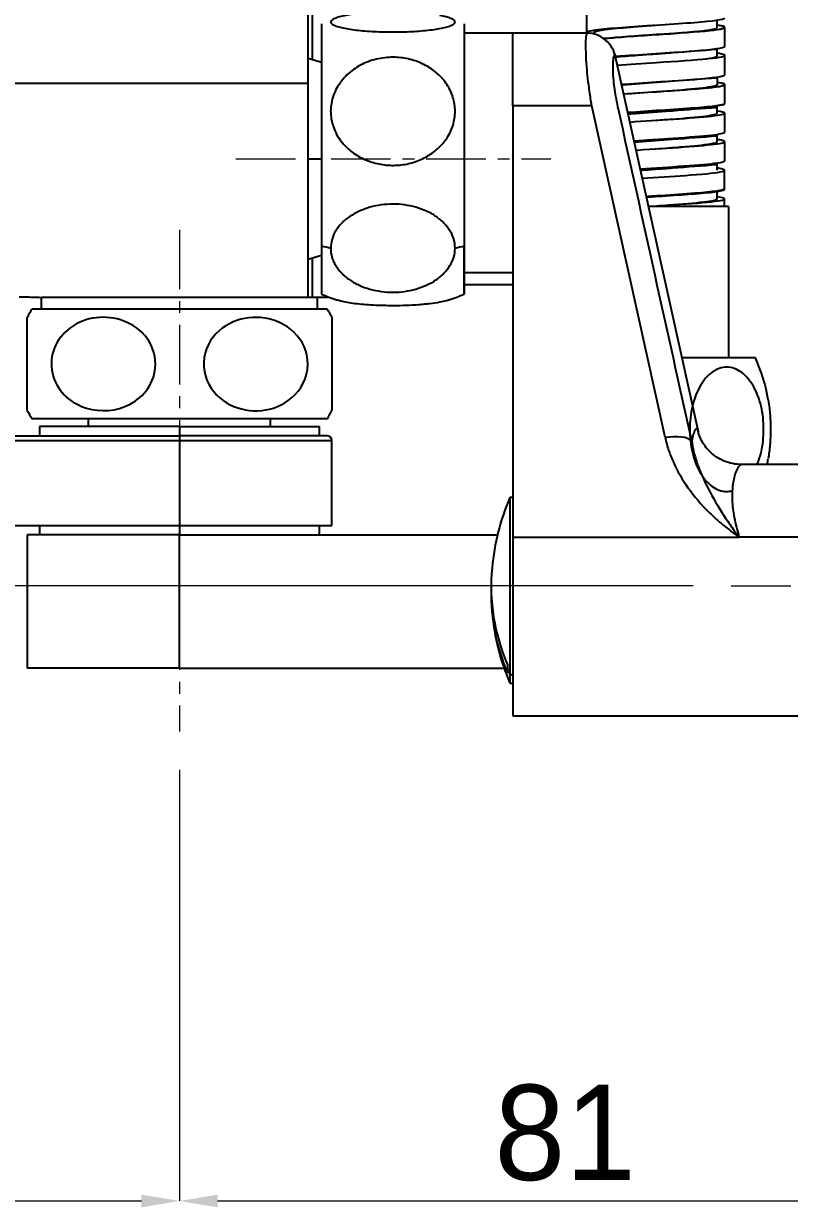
# Model space of a CAD drawing. Extents: x 0 to 1128, y 0 to 827.
# Drawn here: x 680.2 to 760.7, y 179.7 to 304 of the extents above; entities that cross this region are included whole.
import ezdxf

# ---------------------------------------------------------------- set-up
doc = ezdxf.new("R2010")
doc.units = 0
doc.header["$LTSCALE"] = 10
doc.header["$MEASUREMENT"] = 0
doc.header["$PDMODE"] = 3
doc.header["$PDSIZE"] = -10
doc.linetypes.add('CENTER', pattern=[2, 1.25, -0.25, 0.25, -0.25])
doc.linetypes.add('CENTER2', pattern=[28.575, 19.05, -3.175, 3.175, -3.175])
doc.layers.get('0').update_dxf_attribs({"linetype": 'CONTINUOUS'})
doc.layers.get('DEFPOINTS').update_dxf_attribs({"linetype": 'CONTINUOUS'})
doc.layers.add('1', color=7, linetype='CONTINUOUS')
doc.layers.add('Cneter', color=1, linetype='CENTER2', lineweight=13)
doc.styles.add('Daelim Dimension', font='')
doc.styles.get('Daelim Dimension').set_extended_font_data('나눔고딕')
doc.dimstyles.new('DEFAULT', dxfattribs={"dimscale": 2, "dimtxt": 2, "dimasz": 2, "dimexe": 0, "dimexo": 2, "dimgap": 1, "dimtad": 1, "dimdec": 0, "dimzin": 9, "dimdsep": 46, "dimtxsty": 'Daelim Dimension', "dimcen": 0.5, "dimclrd": 5, "dimclre": 5, "dimclrt": 256, "dimadec": 1, "dimazin": 0, "dimtfac": 1, "dimtdec": 0, "dimtix": 1, "dimtmove": 0, "dimatfit": 3, "dimfxl": 1, "dimtolj": 1, "dimtzin": 1, "dimlwd": 9, "dimlwe": 9, "dimarcsym": 0})

# ---------------------------------------------------------------- blocks, each defined once
blk = doc.blocks.new('*D5')
at = {"color": 5, "lineweight": 9, "ltscale": 0.5, "transparency": 16777216}
for p, q in [((696.62, 225.63), (696.62, 180.33)), ((777.62, 210.48), (777.62, 180.33)), ((700.62, 180.33), (773.62, 180.33))]:
    blk.add_line(p, q, dxfattribs=at)
at = {"color": 5, "ltscale": 0.5, "transparency": 16777216}
for points in [[(700.62, 180.99), (700.62, 179.66), (696.62, 180.33)], [(773.62, 180.99), (773.62, 179.66), (777.62, 180.33)]]:
    blk.add_solid(points, dxfattribs=at)
at = {"layer": 'DEFPOINTS', "color": 0, "ltscale": 0.5, "transparency": 16777216}
for p in [(696.62, 229.63), (777.62, 214.48), (777.62, 180.33)]:
    blk.add_point(p, dxfattribs=at)
at = {"color": 7, "ltscale": 0.5, "transparency": 16777216, "insert": (737.12, 187.46), "char_height": 10, "attachment_point": 5, "style": 'Daelim Dimension'}
blk.add_mtext('\\A1;81', dxfattribs=at)
blk = doc.blocks.new('*D6')
at = {"color": 5, "lineweight": 9, "ltscale": 0.5, "transparency": 16777216}
for p, q in [((469.9, 293.18), (469.9, 180.33)), ((696.62, 225.63), (696.62, 180.33)), ((473.9, 180.33), (692.62, 180.33))]:
    blk.add_line(p, q, dxfattribs=at)
at = {"color": 5, "ltscale": 0.5, "transparency": 16777216}
for points in [[(473.9, 180.99), (473.9, 179.66), (469.9, 180.33)], [(692.62, 180.99), (692.62, 179.66), (696.62, 180.33)]]:
    blk.add_solid(points, dxfattribs=at)
at = {"layer": 'DEFPOINTS', "color": 0, "ltscale": 0.5, "transparency": 16777216}
for p in [(469.9, 297.18), (696.62, 229.63), (696.62, 180.33)]:
    blk.add_point(p, dxfattribs=at)
at = {"color": 7, "ltscale": 0.5, "transparency": 16777216, "insert": (583.26, 187.45), "char_height": 10, "attachment_point": 5, "style": 'Daelim Dimension'}
blk.add_mtext('\\A1;227', dxfattribs=at)
blk = doc.blocks.new('*D7')
at = {"color": 5, "lineweight": 9, "ltscale": 0.5, "transparency": 16777216}
for p, q in [((465.9, 297.18), (420.02, 297.18)), ((420.02, 248.93), (420.02, 293.18)), ((750.55, 244.93), (420.02, 244.93))]:
    blk.add_line(p, q, dxfattribs=at)
at = {"color": 5, "ltscale": 0.5, "transparency": 16777216}
for points in [[(419.35, 293.18), (420.69, 293.18), (420.02, 297.18)], [(419.35, 248.93), (420.69, 248.93), (420.02, 244.93)]]:
    blk.add_solid(points, dxfattribs=at)
at = {"layer": 'DEFPOINTS', "color": 0, "ltscale": 0.5, "transparency": 16777216}
for p in [(420.02, 297.18), (469.9, 297.18), (754.55, 244.93)]:
    blk.add_point(p, dxfattribs=at)
at = {"color": 7, "ltscale": 0.5, "transparency": 16777216, "insert": (412.91, 271.05), "char_height": 10, "attachment_point": 5, "rotation": 90, "style": 'Daelim Dimension'}
blk.add_mtext('\\A1;52', dxfattribs=at)

msp = doc.modelspace()

# ---------------------------------------------------------------- linework, layer by layer
at = {"ltscale": 0.5}
for p, q in [((726.52, 304), (726.52, 275.6)), ((726.52, 303), (726.52, 276.6)), ((711.52, 299.91), (711.52, 279.69)), ((712.12, 274), (681.12, 274)), ((753, 268.89), (749.39, 268.89))]:
    msp.add_line(p, q, dxfattribs=at)
at = {"layer": '1', "color": 7, "linetype": 'Continuous'}
for p, q in [((710.54, 309.88), (710.54, 300.22)), ((711.52, 304), (711.52, 275.6)), ((726.52, 304), (726.52, 280.67)), ((731.62, 303), (726.52, 303)), ((739.42, 303), (731.62, 303)), ((731.62, 295.38), (731.62, 303)), ((711.52, 299.91), (710.12, 300.35)), ((751.1, 261.12), (742.41, 300.5)), ((753.07, 298.39), (753.07, 297.57)), ((739.91, 295.38), (731.62, 295.38)), ((731.62, 295.38), (731.62, 250.06)), ((747.6, 260.55), (739.91, 295.38)), ((710.12, 289.8), (711.52, 289.8)), ((754.27, 284.8), (745.86, 284.8)), ((754.27, 284.8), (754.27, 269.02)), ((726.52, 275.6), (726.52, 280.67)), ((710.12, 279.25), (711.52, 279.69)), ((710.54, 279.38), (710.54, 275.25)), ((731.62, 277.84), (726.52, 277.84)), ((726.52, 276.6), (731.62, 276.6)), ((682.12, 274), (682.12, 275.25)), ((710.54, 275.25), (710.12, 275.25)), ((712.35, 275.25), (710.54, 275.25)), ((711.12, 274), (711.12, 275.25)), ((712.12, 274), (681.12, 274)), ((757.1, 268.89), (749.39, 268.89)), ((712.12, 262.5), (681.12, 262.5)), ((687.07, 261.7), (687.07, 262.5)), ((706.17, 261.7), (706.17, 262.5)), ((681.92, 261.7), (681.92, 260.7)), ((696.62, 261.7), (681.92, 261.7)), ((696.62, 261.7), (696.62, 260.7)), ((696.62, 261.7), (711.32, 261.7)), ((711.32, 260.7), (711.32, 261.7)), ((641.15, 260.2), (696.62, 260.2)), ((644, 260.7), (696.62, 260.7)), ((712.12, 260.7), (696.62, 260.7)), ((696.62, 260.7), (696.62, 260.2)), ((696.62, 260.2), (712.62, 260.2)), ((696.62, 260.2), (696.62, 251.3)), ((712.62, 251.3), (712.62, 260.2)), ((762.62, 257.68), (755.68, 257.68)), ((731.62, 254.23), (731.3, 254.23)), ((731.3, 254.23), (731.3, 235.65)), ((656.56, 251.3), (696.62, 251.3)), ((681.92, 251.3), (681.92, 250.3)), ((696.62, 251.3), (712.62, 251.3)), ((696.62, 251.3), (696.62, 250.3)), ((711.32, 250.3), (711.32, 251.3)), ((680.62, 250.3), (680.62, 236.3)), ((696.62, 250.3), (680.62, 250.3)), ((696.62, 250.3), (730.01, 250.3)), ((696.62, 236.3), (696.62, 250.3)), ((731.62, 250.06), (755.37, 250.06)), ((731.62, 250.06), (731.62, 231.28)), ((762.62, 250.06), (755.37, 250.06)), ((696.62, 236.3), (680.62, 236.3)), ((696.62, 236.3), (730.7, 236.3)), ((731.3, 235.65), (731.62, 235.65)), ((731.3, 235.65), (731.3, 234.73)), ((731.3, 234.73), (731.62, 234.73)), ((731.62, 231.28), (762.62, 231.28))]:
    msp.add_line(p, q, dxfattribs=at)
for centre, radius, start, end in [((719.02, 292.38), 18.38, 245.9148, 251.2716), ((719.02, 292.38), 18.38, 288.7287, 294.0852), ((740.32, 261.39), 18.38, 9.6848, 24.0853), ((689.99, 268.25), 10.57, 207.5615, 212.9407), ((703.25, 268.25), 10.57, 327.0593, 332.4385), ((712.12, 260.2), 0.5, 0, 90), ((740.32, 261.39), 18.38, 348.3767, 350.3112), ((754.32, 244.48), 25, 157.0455, 174.5688), ((754.32, 244.48), 25, 185.4312, 202.9545)]:
    msp.add_arc(centre, radius, start, end, dxfattribs=at)
at = {"layer": '1', "color": 7, "linetype": 'Continuous', "extrusion": (-6.12323e-17, 0, -1)}
for centre, start, end in [((-689.99, 268.25), 27.5615, 32.9407), ((-703.25, 268.25), 147.0593, 152.4385)]:
    msp.add_arc(centre, 10.57, start, end, dxfattribs=at)
at = {"layer": '1', "color": 7, "linetype": 'Continuous'}
for centre, major_axis, ratio, start_param, end_param in [((719.02, 291.46), (-18.38, 0), 0.642788, 1.150431, 1.207428), ((719.02, 291.46), (18.38, 0), 0.642788, 5.075757, 5.132754), ((754.32, 244.91), (24.98, 0), 0.906308, 3.055649, 3.515313), ((754.32, 244.06), (24.98, 0), 0.906308, 3.12293, 3.515313), ((754.32, 244.48), (25, 0), 0.906308, 3.516296, 3.542224)]:
    msp.add_ellipse(centre, major_axis=major_axis, ratio=ratio, start_param=start_param, end_param=end_param, dxfattribs=at)
for points, knots in [([(710.12, 297.71), (710.12, 300.47), (710.12, 302.61), (710.12, 305.47), (710.12, 306.03), (710.12, 307.35), (710.12, 307.99), (710.12, 309.05), (710.12, 309.5), (710.12, 309.89)], [0, 0, 0, 0, 0.25, 0.25, 0.5, 0.5, 0.75, 0.75, 1, 1, 1, 1]), ([(719.07, 305.23), (718.35, 305.23), (717.65, 305.21), (716.63, 305.16), (716.3, 305.13), (715.67, 305.08), (715.36, 305.05), (714.78, 304.98), (714.5, 304.94), (714, 304.85), (713.77, 304.8), (713.36, 304.7), (713.18, 304.65), (712.88, 304.54), (712.76, 304.48), (712.58, 304.36), (712.52, 304.3), (712.48, 304.18), (712.49, 304.12), (712.56, 304.02), (712.59, 303.99), (712.67, 303.93), (712.71, 303.9), (712.88, 303.82), (713.02, 303.76), (713.37, 303.65), (713.56, 303.6), (714.01, 303.5), (714.26, 303.46), (714.79, 303.38), (715.08, 303.34), (715.68, 303.28), (716, 303.25), (716.65, 303.2), (716.99, 303.18), (717.68, 303.15), (718.03, 303.14), (719.09, 303.12), (719.8, 303.13), (721.2, 303.18), (721.86, 303.23), (722.78, 303.32), (723.08, 303.36), (723.62, 303.43), (723.88, 303.48), (724.34, 303.57), (724.55, 303.62), (724.92, 303.72), (725.07, 303.78), (725.32, 303.9), (725.41, 303.96), (725.53, 304.08), (725.56, 304.14), (725.55, 304.23), (725.53, 304.26), (725.49, 304.32), (725.46, 304.35), (725.35, 304.44), (725.24, 304.5), (724.96, 304.62), (724.79, 304.67), (724.41, 304.77), (724.18, 304.82), (723.94, 304.87)], [0, 0, 0, 0, 0.0625, 0.0625, 0.09375, 0.09375, 0.125, 0.125, 0.15625, 0.15625, 0.1875, 0.1875, 0.21875, 0.21875, 0.25, 0.25, 0.28125, 0.28125, 0.3125, 0.3125, 0.328125, 0.328125, 0.34375, 0.34375, 0.375, 0.375, 0.40625, 0.40625, 0.4375, 0.4375, 0.46875, 0.46875, 0.5, 0.5, 0.53125, 0.53125, 0.5625, 0.5625, 0.625, 0.625, 0.6875, 0.6875, 0.71875, 0.71875, 0.75, 0.75, 0.78125, 0.78125, 0.8125, 0.8125, 0.84375, 0.84375, 0.875, 0.875, 0.890625, 0.890625, 0.90625, 0.90625, 0.9375, 0.9375, 0.96875, 0.96875, 1, 1, 1, 1]), ([(739.55, 303), (739.4, 303.04), (739.35, 303.09), (739.55, 303.3), (741.14, 303.47), (744.58, 303.72), (745.87, 303.8), (748.41, 303.97), (749.66, 304.05), (752.64, 304.29), (753.85, 304.45), (753.87, 304.6)], [0.063377, 0.063377, 0.063377, 0.063377, 0.1408213, 0.1408213, 0.4349578, 0.4349578, 0.5820261, 0.5820261, 0.7290944, 0.7290944, 1, 1, 1, 1]), ([(740.17, 303.1), (740.17, 303.13), (740.21, 303.16), (740.76, 303.37), (742.55, 303.54), (745.33, 303.75), (745.95, 303.8), (746.57, 303.85)], [0, 0, 0, 0, 0.136123, 0.136123, 0.817481, 0.817481, 1, 1, 1, 1]), ([(741.12, 302.46), (741.17, 302.47), (741.21, 302.47), (742.64, 302.61), (744.68, 302.75), (748.75, 303.02), (750.77, 303.15), (753.46, 303.42), (754.08, 303.56), (753.69, 303.74), (753.44, 303.8), (753.08, 303.85)], [0.1964993, 0.1964993, 0.1964993, 0.1964993, 0.2043205, 0.2043205, 0.4387101, 0.4387101, 0.6730997, 0.6730997, 0.9074893, 0.9074893, 1, 1, 1, 1]), ([(741.15, 302.44), (741.75, 302.5), (742.48, 302.56), (745.1, 302.76), (747.31, 302.89), (751.16, 303.16), (752.71, 303.3), (754.11, 303.56), (753.99, 303.69), (753.08, 303.83)], [0.0027931, 0.0027931, 0.0027931, 0.0027931, 0.1329784, 0.1329784, 0.4241971, 0.4241971, 0.7154159, 0.7154159, 1, 1, 1, 1]), ([(746.62, 302.85), (747.56, 302.92), (748.51, 302.99), (751.02, 303.2), (752.33, 303.33), (752.99, 303.51), (753.06, 303.56), (753.06, 303.6)], [0, 0, 0, 0, 0.279488, 0.279488, 0.825788, 0.825788, 1, 1, 1, 1]), ([(739.91, 295.38), (739.83, 295.88), (739.67, 296.89), (739.49, 298.26), (739.36, 299.68), (739.29, 301.09), (739.29, 302.5), (739.37, 302.95), (739.41, 302.99)], [0, 0, 0, 0, 0.116819, 0.234129, 0.35206, 0.517719, 0.705385, 1, 1, 1, 1]), ([(742.42, 300.45), (742.35, 300.81), (742.1, 301.48), (741.4, 302.34), (740.45, 302.88), (739.77, 303), (739.42, 303)], [0, 0, 0, 0, 0.240032, 0.495589, 0.753401, 1, 1, 1, 1]), ([(742.4, 300.57), (742.72, 300.59), (743.07, 300.62), (744.59, 300.73), (745.88, 300.81), (748.41, 300.98), (749.66, 301.07), (752.65, 301.3), (753.85, 301.46), (753.87, 301.61)], [0.3879935, 0.3879935, 0.3879935, 0.3879935, 0.4349578, 0.4349578, 0.5820261, 0.5820261, 0.7290944, 0.7290944, 1, 1, 1, 1]), ([(742.41, 300.5), (743.09, 300.56), (743.89, 300.63), (745.33, 300.74), (745.95, 300.79), (746.57, 300.83), (747.17, 300.88), (747.78, 300.92), (748.39, 300.97), (749.95, 301.08), (751.51, 301.2), (753.07, 301.32)], [0.551115, 0.551115, 0.551115, 0.551115, 0.817481, 0.817481, 1, 1, 1, 1.178767, 1.178767, 1.178767, 1.638688, 1.638688, 1.638688, 1.638688]), ([(719.07, 300.47), (718.46, 300.47), (717.87, 300.4), (717, 300.2), (716.71, 300.11), (716.15, 299.9), (715.88, 299.78), (715.36, 299.5), (715.11, 299.35), (714.63, 299), (714.41, 298.81), (713.99, 298.42), (713.79, 298.2), (713.44, 297.75), (713.28, 297.51), (712.86, 296.76), (712.67, 296.22), (712.46, 295.1), (712.46, 294.54), (712.6, 293.7), (712.68, 293.42), (712.86, 292.89), (712.98, 292.63), (713.25, 292.12), (713.41, 291.88), (713.76, 291.42), (713.96, 291.2), (714.17, 291)], [0, 0, 0, 0, 0.125, 0.125, 0.1875, 0.1875, 0.25, 0.25, 0.3125, 0.3125, 0.375, 0.375, 0.4375, 0.4375, 0.5, 0.5, 0.625, 0.625, 0.75, 0.75, 0.8125, 0.8125, 0.875, 0.875, 0.9375, 0.9375, 1, 1, 1, 1]), ([(714.17, 291), (714.54, 290.64), (714.94, 290.34), (715.83, 289.82), (716.31, 289.61), (717.05, 289.38), (717.3, 289.31), (717.81, 289.21), (718.07, 289.17), (718.86, 289.1), (719.38, 289.11), (720.15, 289.2), (720.41, 289.24), (720.92, 289.36), (721.17, 289.43), (721.66, 289.6), (721.9, 289.7), (722.36, 289.92), (722.59, 290.04), (723.25, 290.45), (723.64, 290.76), (724.17, 291.3), (724.34, 291.5), (724.64, 291.9), (724.78, 292.11), (725.02, 292.54), (725.12, 292.76), (725.3, 293.23), (725.38, 293.47), (725.54, 294.19), (725.58, 294.67), (725.5, 295.66), (725.39, 296.14), (725.12, 296.84), (725.01, 297.06), (724.77, 297.5), (724.63, 297.71), (724.33, 298.11), (724.16, 298.3), (723.8, 298.66), (723.61, 298.83), (723.21, 299.15), (723, 299.29), (722.57, 299.56), (722.34, 299.69), (721.63, 300.01), (721.14, 300.18), (720.12, 300.41), (719.6, 300.47), (719.07, 300.47)], [0, 0, 0, 0, 0.0625, 0.0625, 0.125, 0.125, 0.15625, 0.15625, 0.1875, 0.1875, 0.25, 0.25, 0.28125, 0.28125, 0.3125, 0.3125, 0.34375, 0.34375, 0.375, 0.375, 0.4375, 0.4375, 0.46875, 0.46875, 0.5, 0.5, 0.53125, 0.53125, 0.5625, 0.5625, 0.625, 0.625, 0.6875, 0.6875, 0.71875, 0.71875, 0.75, 0.75, 0.78125, 0.78125, 0.8125, 0.8125, 0.84375, 0.84375, 0.875, 0.875, 0.9375, 0.9375, 1, 1, 1, 1]), ([(742.71, 295.01), (742.63, 295.37), (742.48, 296.1), (742.32, 297.1), (742.19, 298.15), (742.13, 299.22), (742.15, 300.12), (742.25, 300.65), (742.33, 300.74), (742.38, 300.64), (742.39, 300.59)], [0, 0, 0, 0, 0.093246, 0.188552, 0.286099, 0.423155, 0.590416, 0.754001, 0.923872, 1, 1, 1, 1]), ([(742.6, 299.63), (743.82, 299.73), (745.27, 299.83), (748.76, 300.06), (750.78, 300.19), (753.46, 300.46), (754.08, 300.6), (753.7, 300.78), (753.45, 300.84), (753.08, 300.89)], [0.271711, 0.271711, 0.271711, 0.271711, 0.4387101, 0.4387101, 0.6730997, 0.6730997, 0.9074893, 0.9074893, 1, 1, 1, 1]), ([(751.53, 300.27), (752.13, 300.34), (752.59, 300.41), (753, 300.52), (753.08, 300.56), (753.07, 300.61)], [0.5497762, 0.5497762, 0.5497762, 0.5497762, 0.8257883, 0.8257883, 1, 1, 1, 1]), ([(743.05, 297.63), (743.18, 297.64), (743.31, 297.65), (744.59, 297.74), (745.88, 297.83), (748.41, 297.99), (749.66, 298.08), (752.65, 298.32), (753.86, 298.47), (753.87, 298.63)], [0.4176937, 0.4176937, 0.4176937, 0.4176937, 0.4349578, 0.4349578, 0.5820261, 0.5820261, 0.7290944, 0.7290944, 1, 1, 1, 1]), ([(710.12, 297.71), (705.49, 297.71), (700.8, 297.71), (694.03, 297.71), (691.89, 297.71), (687.89, 297.71), (686.11, 297.71), (681.29, 297.71), (678.85, 297.71), (674.62, 297.71), (672.82, 297.71), (667.78, 297.71), (664.86, 297.71), (661.71, 297.71), (660.86, 297.71), (659.68, 297.71), (659.36, 297.71), (659.36, 297.71)], [0, 0, 0, 0, 0.125, 0.125, 0.1875, 0.1875, 0.25, 0.25, 0.375, 0.375, 0.5, 0.5, 0.750001, 0.750001, 0.875001, 0.875001, 1, 1, 1, 1]), ([(710.12, 275.25), (710.12, 275.25), (710.12, 275.86), (710.12, 278.18), (710.12, 279.91), (710.12, 284.17), (710.12, 286.73), (710.12, 290.69), (710.12, 292.05), (710.12, 294.85), (710.12, 296.28), (710.12, 297.71)], [0, 0, 0, 0, 0.25, 0.25, 0.5, 0.5, 0.75, 0.75, 0.875, 0.875, 1, 1, 1, 1]), ([(743.06, 297.57), (743.58, 297.61), (744.15, 297.66), (745.33, 297.75), (745.95, 297.8), (746.57, 297.84), (747.17, 297.89), (747.78, 297.93), (748.39, 297.98), (749.95, 298.09), (751.51, 298.21), (753.07, 298.32)], [0.631892, 0.631892, 0.631892, 0.631892, 0.817481, 0.817481, 1, 1, 1, 1.178767, 1.178767, 1.178767, 1.638688, 1.638688, 1.638688, 1.638688]), ([(743.27, 296.62), (744.33, 296.7), (745.53, 296.78), (748.76, 296.99), (750.78, 297.13), (753.46, 297.4), (754.08, 297.53), (753.7, 297.72), (753.45, 297.77), (753.08, 297.83)], [0.3011746, 0.3011746, 0.3011746, 0.3011746, 0.4387101, 0.4387101, 0.6730997, 0.6730997, 0.9074893, 0.9074893, 1, 1, 1, 1]), ([(743.27, 296.62), (744.52, 296.71), (747.66, 296.92), (752.16, 297.23), (754.29, 297.53), (753.71, 297.73), (753.09, 297.82)], [0.0032251, 0.0032251, 0.0032251, 0.0032251, 0.2349466, 0.5044243, 0.7739019, 1, 1, 1, 1]), ([(746.71, 296.86), (746.9, 296.87), (748.56, 296.99), (751.55, 297.23), (752.99, 297.46), (753.07, 297.59), (753.07, 297.6)], [0, 0, 0, 0, 0.05813, 0.492596, 0.927061, 1, 1, 1, 1]), ([(743.69, 294.69), (744.78, 294.77), (745.97, 294.85), (748.42, 295.01), (749.67, 295.09), (752.65, 295.33), (753.86, 295.49), (753.87, 295.64)], [0.4454934, 0.4454934, 0.4454934, 0.4454934, 0.5820261, 0.5820261, 0.7290944, 0.7290944, 1, 1, 1, 1]), ([(743.7, 294.65), (744.85, 294.74), (747.81, 294.93), (752.16, 295.23), (753.77, 295.46), (753.87, 295.58), (753.87, 295.6)], [0.0044782, 0.0044782, 0.0044782, 0.0044782, 0.2652357, 0.6072963, 0.9493569, 1, 1, 1, 1]), ([(743.73, 294.51), (744.06, 294.54), (744.4, 294.57), (745.33, 294.64), (745.95, 294.68), (746.57, 294.73), (747.17, 294.77), (747.78, 294.82), (748.39, 294.86), (749.95, 294.98), (751.51, 295.1), (753.07, 295.21)], [0.7094206, 0.7094206, 0.7094206, 0.7094206, 0.8174807, 0.8174807, 1, 1, 1, 1.1787673, 1.1787673, 1.1787673, 1.6386877, 1.6386877, 1.6386877, 1.6386877]), ([(743.92, 293.67), (745.36, 293.77), (748.73, 293.98), (752.96, 294.3), (754.24, 294.58), (753.55, 294.75), (753.12, 294.82)], [0.0069263, 0.0069263, 0.0069263, 0.0069263, 0.2721817, 0.5528007, 0.8334196, 1, 1, 1, 1]), ([(746.68, 293.85), (747.23, 293.9), (749.23, 294.04), (752.18, 294.29), (753.09, 294.5), (753.07, 294.61)], [0, 0, 0, 0, 0.160215, 0.592657, 1, 1, 1, 1]), ([(744.35, 291.7), (745.68, 291.79), (748.86, 291.99), (752.82, 292.29), (753.85, 292.5), (753.87, 292.59)], [0.0105283, 0.0105283, 0.0105283, 0.0105283, 0.3163984, 0.6756277, 1, 1, 1, 1]), ([(744.38, 291.57), (744.5, 291.58), (744.62, 291.59), (745.33, 291.64), (745.95, 291.69), (746.57, 291.73), (747.17, 291.78), (747.78, 291.82), (748.39, 291.87), (749.95, 291.98), (751.51, 292.1), (753.07, 292.22)], [0.7797511, 0.7797511, 0.7797511, 0.7797511, 0.8174807, 0.8174807, 1, 1, 1, 1.1787673, 1.1787673, 1.1787673, 1.6386877, 1.6386877, 1.6386877, 1.6386877]), ([(744.57, 290.71), (744.63, 290.72), (746.27, 290.83), (749.81, 291.05), (753.6, 291.38), (754.13, 291.63), (753.42, 291.77), (753.18, 291.81)], [0.0016444, 0.0016444, 0.0016444, 0.0016444, 0.0123625, 0.3082113, 0.6040602, 0.8999091, 1, 1, 1, 1]), ([(746.63, 290.85), (747.53, 290.92), (749.89, 291.09), (752.49, 291.34), (753.07, 291.53), (753.07, 291.6)], [0, 0, 0, 0, 0.264759, 0.69706, 1, 1, 1, 1]), ([(745.01, 288.74), (746.52, 288.85), (749.88, 289.06), (753.2, 289.34), (753.86, 289.52), (753.87, 289.6)], [0.0061011, 0.0061011, 0.0061011, 0.0061011, 0.3630655, 0.7407963, 1, 1, 1, 1]), ([(745.04, 288.6), (745.54, 288.64), (746.05, 288.68), (746.57, 288.72), (747.17, 288.76), (747.78, 288.81), (748.39, 288.85), (749.95, 288.97), (751.51, 289.08), (753.07, 289.2)], [0.8476349, 0.8476349, 0.8476349, 0.8476349, 1, 1, 1, 1.1787673, 1.1787673, 1.1787673, 1.6386877, 1.6386877, 1.6386877, 1.6386877]), ([(745.22, 287.76), (746.74, 287.86), (748.34, 287.96), (751.4, 288.18), (752.73, 288.3), (754.05, 288.54), (754.01, 288.67), (753.25, 288.8), (753.18, 288.81), (753.09, 288.82)], [0.0055501, 0.0055501, 0.0055501, 0.0055501, 0.2896403, 0.2896403, 0.6279444, 0.6279444, 0.9662486, 0.9662486, 1, 1, 1, 1]), ([(745.64, 285.86), (746.14, 285.9), (746.65, 285.93), (748.43, 286.05), (749.68, 286.13), (752.66, 286.37), (753.87, 286.53), (753.88, 286.68)], [0.5233605, 0.5233605, 0.5233605, 0.5233605, 0.5820261, 0.5820261, 0.7290944, 0.7290944, 1, 1, 1, 1]), ([(745.66, 285.79), (747.86, 285.93), (750.17, 286.08), (752.58, 286.3), (753.23, 286.38), (753.77, 286.51), (753.86, 286.55), (753.86, 286.6)], [0.0068926, 0.0068926, 0.0068926, 0.0068926, 0.5423252, 0.5423252, 0.8326766, 0.8326766, 1, 1, 1, 1]), ([(725.55, 280.42), (725.55, 280.73), (725.51, 281.05), (725.37, 281.51), (725.32, 281.66), (725.18, 281.96), (725.1, 282.1), (724.84, 282.53), (724.63, 282.8), (724.26, 283.18), (724.12, 283.3), (723.84, 283.53), (723.7, 283.64), (723.24, 283.96), (722.9, 284.15), (722.19, 284.47), (721.82, 284.6), (721.05, 284.82), (720.65, 284.91), (719.84, 285.02), (719.43, 285.04), (718.61, 285.04), (718.19, 285.01), (717.38, 284.9), (716.99, 284.82), (716.22, 284.6), (715.84, 284.47), (715.14, 284.14), (714.81, 283.96), (714.34, 283.64), (714.19, 283.53), (713.92, 283.3), (713.78, 283.18), (713.41, 282.81), (713.2, 282.54), (712.85, 281.96), (712.72, 281.66), (712.54, 281.05), (712.49, 280.73), (712.49, 280.42)], [0, 0, 0, 0, 0.0625, 0.0625, 0.09375, 0.09375, 0.125, 0.125, 0.1875, 0.1875, 0.21875, 0.21875, 0.25, 0.25, 0.3125, 0.3125, 0.375, 0.375, 0.4375, 0.4375, 0.5, 0.5, 0.5625, 0.5625, 0.625, 0.625, 0.6875, 0.6875, 0.75, 0.75, 0.78125, 0.78125, 0.8125, 0.8125, 0.875, 0.875, 0.9375, 0.9375, 1, 1, 1, 1]), ([(745.86, 284.8), (747.7, 284.92), (749.58, 285.04), (752.48, 285.28), (753.5, 285.4), (754.01, 285.62), (753.76, 285.72), (753.09, 285.82)], [0, 0, 0, 0, 0.354217, 0.354217, 0.708435, 0.708435, 1, 1, 1, 1]), ([(746.7, 284.86), (747.12, 284.89), (749.01, 285.03), (752.03, 285.28), (753.08, 285.49), (753.07, 285.6), (753.07, 285.61)], [0, 0, 0, 0, 0.125488, 0.558455, 0.991421, 1, 1, 1, 1]), ([(712.49, 280.42), (712.49, 280.1), (712.53, 279.78), (712.67, 279.33), (712.72, 279.17), (712.86, 278.87), (712.94, 278.73), (713.2, 278.3), (713.41, 278.03), (713.78, 277.65), (713.92, 277.53), (714.2, 277.3), (714.34, 277.19), (714.8, 276.87), (715.14, 276.69), (715.85, 276.36), (716.22, 276.23), (716.99, 276.01), (717.39, 275.93), (718.2, 275.82), (718.61, 275.79), (719.43, 275.79), (719.85, 275.82), (720.66, 275.93), (721.05, 276.01), (721.82, 276.23), (722.2, 276.37), (722.9, 276.69), (723.23, 276.87), (723.7, 277.19), (723.85, 277.3), (724.13, 277.53), (724.26, 277.65), (724.63, 278.03), (724.84, 278.29), (725.19, 278.87), (725.32, 279.17), (725.51, 279.78), (725.55, 280.1), (725.55, 280.42)], [0, 0, 0, 0, 0.0625, 0.0625, 0.09375, 0.09375, 0.125, 0.125, 0.1875, 0.1875, 0.21875, 0.21875, 0.25, 0.25, 0.3125, 0.3125, 0.375, 0.375, 0.4375, 0.4375, 0.5, 0.5, 0.5625, 0.5625, 0.625, 0.625, 0.6875, 0.6875, 0.75, 0.75, 0.78125, 0.78125, 0.8125, 0.8125, 0.875, 0.875, 0.9375, 0.9375, 1, 1, 1, 1]), ([(679.78, 275.3), (679.78, 275.3), (679.93, 275.3), (680.27, 275.3), (680.48, 275.3), (680.79, 275.3)], [0, 0, 0, 0, 0.499744, 0.499744, 1, 1, 1, 1]), ([(691.36, 275.25), (691.31, 275.25), (691.21, 275.25), (691, 275.25), (690.43, 275.25), (689.54, 275.25), (688.46, 275.25), (687.64, 275.25), (687.12, 275.25), (686.83, 275.25), (686.65, 275.25), (686.51, 275.25), (686.41, 275.25), (686.31, 275.25), (686.18, 275.25), (686.01, 275.25), (685.38, 275.25), (684.45, 275.25), (683.44, 275.25), (682.7, 275.25), (682.33, 275.25), (682.17, 275.25)], [0, 0, 0, 0, 0.008592, 0.017907, 0.036539, 0.111063, 0.185587, 0.260112, 0.297374, 0.316005, 0.334636, 0.343952, 0.353267, 0.362583, 0.371898, 0.390529, 0.40916, 0.558209, 0.707258, 0.856307, 1, 1, 1, 1]), ([(710.12, 275.25), (709.48, 275.25), (708.46, 275.25), (707.07, 275.25), (706.13, 275.25), (705.38, 275.25), (704.65, 275.25), (703.75, 275.25), (702.7, 275.25), (701.85, 275.25), (701.27, 275.25), (700.94, 275.25), (700.61, 275.25), (700.21, 275.25), (699.57, 275.25), (698.8, 275.25), (697.6, 275.25), (696.62, 275.25), (695.83, 275.25), (695.45, 275.25), (695.09, 275.25), (694.73, 275.25), (694.38, 275.25), (693.92, 275.25), (693.12, 275.25), (692.34, 275.25), (691.75, 275.25), (691.53, 275.25), (691.42, 275.25), (691.36, 275.25), (691.36, 275.25)], [0, 0, 0, 0, 0.079367, 0.127772, 0.176177, 0.200379, 0.224582, 0.272986, 0.321391, 0.369796, 0.393999, 0.4061, 0.418201, 0.442404, 0.466606, 0.515011, 0.563416, 0.660226, 0.684428, 0.708631, 0.732833, 0.757035, 0.781238, 0.80544, 0.853845, 0.950655, 0.974858, 0.986959, 0.99906, 1, 1, 1, 1]), ([(719.07, 274.37), (718.35, 274.37), (717.65, 274.39), (716.63, 274.44), (716.3, 274.47), (715.67, 274.52), (715.36, 274.55), (714.78, 274.62), (714.5, 274.66), (714, 274.75), (713.77, 274.8), (713.4, 274.89), (713.25, 274.93), (713.12, 274.97)], [0, 0, 0, 0, 0.293492, 0.293492, 0.440238, 0.440238, 0.586984, 0.586984, 0.73373, 0.73373, 0.880476, 0.880476, 1, 1, 1, 1]), ([(724.92, 274.97), (724.83, 274.94), (724.72, 274.91), (724.41, 274.83), (724.18, 274.78), (723.94, 274.73)], [0, 0, 0, 0, 0.378109, 0.378109, 1, 1, 1, 1]), ([(723.94, 274.73), (723.62, 274.68), (723.28, 274.62), (722.72, 274.56), (722.53, 274.54), (722.13, 274.5), (721.93, 274.48), (721.3, 274.44), (720.87, 274.41), (719.98, 274.38), (719.53, 274.37), (719.07, 274.37)], [0, 0, 0, 0, 0.25, 0.25, 0.375, 0.375, 0.5, 0.5, 0.75, 0.75, 1, 1, 1, 1]), ([(680.62, 263.36), (680.62, 263.36), (680.62, 263.73), (680.62, 265.39), (680.62, 266.77), (680.62, 269.7), (680.62, 271.09), (680.62, 272.76), (680.62, 273.14), (680.62, 273.14)], [0, 0, 0, 0, 0.25004, 0.25004, 0.500079, 0.500079, 0.750119, 0.750119, 1, 1, 1, 1]), ([(694.09, 268.2), (694.1, 269.35), (693.65, 270.45), (692.26, 272.06), (691.36, 272.59), (688.51, 273.46), (686.38, 273.15), (684.8, 271.77)], [0, 0, 0, 0, 0.25, 0.25, 0.5, 0.5, 1, 1, 1, 1]), ([(710.09, 268.2), (710.1, 269.52), (709.5, 270.75), (707.77, 272.42), (706.68, 272.9), (704.45, 273.24), (703.3, 273.12), (701.19, 272.22), (700.21, 271.42), (699.08, 269.17), (699, 267.74), (699.97, 265.36), (700.91, 264.49), (703.99, 262.95), (706.55, 263.13), (708.38, 264.68)], [0, 0, 0, 0, 0.125, 0.125, 0.25, 0.25, 0.375, 0.375, 0.5, 0.5, 0.625, 0.625, 0.75, 0.75, 1, 1, 1, 1]), ([(712.62, 273.14), (712.62, 273.14), (712.62, 272.77), (712.62, 271.11), (712.62, 269.74), (712.62, 266.8), (712.62, 265.41), (712.62, 263.74), (712.62, 263.36), (712.62, 263.36)], [0, 0, 0, 0, 0.25004, 0.25004, 0.500079, 0.500079, 0.750119, 0.750119, 1, 1, 1, 1]), ([(684.8, 271.77), (684.16, 271.22), (683.65, 270.49), (683.1, 268.8), (683.09, 267.83), (683.59, 266.11), (684.1, 265.36), (685.34, 264.24), (686.07, 263.85), (688.35, 263.16), (689.99, 263.28), (692.15, 264.42), (692.8, 264.97), (693.77, 266.4), (694.08, 267.28), (694.09, 268.2)], [0, 0, 0, 0, 0.125, 0.125, 0.25, 0.25, 0.375, 0.375, 0.5, 0.5, 0.75, 0.75, 0.875, 0.875, 1, 1, 1, 1]), ([(754.08, 267.92), (753.82, 267.92), (753.55, 267.87), (753.17, 267.74), (753.04, 267.68), (752.79, 267.55), (752.67, 267.47), (752.31, 267.21), (752.08, 267), (751.76, 266.62), (751.66, 266.49), (751.47, 266.21), (751.37, 266.06), (751.11, 265.6), (750.95, 265.27), (750.68, 264.56), (750.57, 264.19), (750.38, 263.42), (750.31, 263.01), (750.22, 262.2), (750.2, 261.8), (750.2, 260.97), (750.22, 260.56), (750.32, 259.75), (750.39, 259.36), (750.57, 258.58), (750.68, 258.21), (750.95, 257.5), (751.11, 257.17), (751.37, 256.71), (751.47, 256.56), (751.66, 256.28), (751.76, 256.15), (752.08, 255.78), (752.3, 255.57), (752.79, 255.22), (753.04, 255.08), (753.55, 254.9), (753.81, 254.86), (754.08, 254.86)], [0, 0, 0, 0, 0.0625, 0.0625, 0.09375, 0.09375, 0.125, 0.125, 0.1875, 0.1875, 0.21875, 0.21875, 0.25, 0.25, 0.3125, 0.3125, 0.375, 0.375, 0.4375, 0.4375, 0.5, 0.5, 0.5625, 0.5625, 0.625, 0.625, 0.6875, 0.6875, 0.75, 0.75, 0.78125, 0.78125, 0.8125, 0.8125, 0.875, 0.875, 0.9375, 0.9375, 1, 1, 1, 1]), ([(757.28, 257.68), (757.3, 257.74), (757.32, 257.8), (757.48, 258.22), (757.6, 258.59), (757.78, 259.36), (757.85, 259.76), (757.94, 260.57), (757.96, 260.98), (757.96, 261.8), (757.94, 262.22), (757.85, 263.02), (757.78, 263.42), (757.6, 264.19), (757.48, 264.57), (757.21, 265.27), (757.06, 265.6), (756.79, 266.06), (756.7, 266.21), (756.5, 266.49), (756.4, 266.62), (756.09, 266.99), (755.86, 267.21), (755.38, 267.56), (755.13, 267.69), (754.62, 267.87), (754.35, 267.92), (754.08, 267.92)], [0.3020433, 0.3020433, 0.3020433, 0.3020433, 0.3125, 0.3125, 0.375, 0.375, 0.4375, 0.4375, 0.5, 0.5, 0.5625, 0.5625, 0.625, 0.625, 0.6875, 0.6875, 0.75, 0.75, 0.78125, 0.78125, 0.8125, 0.8125, 0.875, 0.875, 0.9375, 0.9375, 1, 1, 1, 1]), ([(758.44, 264.48), (758.48, 264.2), (758.53, 263.9), (758.59, 263.36), (758.61, 263.11), (758.65, 262.6), (758.66, 262.34), (758.69, 261.55), (758.69, 261.03), (758.65, 260.26), (758.64, 260), (758.6, 259.49), (758.57, 259.24), (758.51, 258.75), (758.47, 258.52), (758.44, 258.29)], [0, 0, 0, 0, 0.147664, 0.147664, 0.269802, 0.269802, 0.391939, 0.391939, 0.636214, 0.636214, 0.758351, 0.758351, 0.880489, 0.880489, 1, 1, 1, 1]), ([(751.11, 261.08), (751.07, 261.29), (750.94, 261.54), (750.73, 261.31), (750.54, 260.81), (750.45, 260.42), (750.4, 260.18)], [0, 0, 0, 0, 0.307776, 0.645158, 0.789322, 1, 1, 1, 1]), ([(755.68, 257.68), (755, 257.7), (753.79, 257.93), (752.27, 258.94), (751.39, 260.19), (751.13, 260.89), (751.08, 261.22)], [0, 0, 0, 0, 0.272103, 0.536184, 0.778987, 1, 1, 1, 1]), ([(747.6, 260.55), (747.72, 260.09), (747.94, 259.2), (748.67, 257.4), (749.98, 255.12), (751.85, 252.96), (753.72, 251.28), (754.81, 250.48), (755.37, 250.06)], [0, 0, 0, 0, 0.109029, 0.212424, 0.446353, 0.704346, 0.846681, 1, 1, 1, 1]), ([(750.4, 260.18), (750.46, 259.82), (750.59, 259.07), (750.93, 257.93), (751.39, 256.72), (752.19, 254.97), (753.21, 253.2), (754.4, 251.4), (755.04, 250.51), (755.37, 250.06)], [0, 0, 0, 0, 0.105011, 0.216955, 0.335603, 0.463508, 0.736269, 0.866043, 1, 1, 1, 1]), ([(755.68, 257.69), (755.58, 257.68), (755.34, 257.54), (754.96, 256.83), (754.68, 255.59), (754.61, 253.99), (754.81, 252.16), (755.19, 250.76), (755.37, 250.06)], [0, 0, 0, 0, 0.150951, 0.334189, 0.520531, 0.677413, 0.839367, 1, 1, 1, 1])]:
    msp.add_open_spline(points, degree=3, knots=knots, dxfattribs=at)
for points, degree in [([(739.37, 305.11), (739.37, 304.1), (739.37, 303.09)], 2), ([(753.07, 303.6), (753.07, 303.99), (753.07, 304.38)], 2), ([(753.87, 301.59), (753.87, 302.6), (753.87, 303.61)], 2), ([(740.17, 303.11), (740.17, 303.04), (740.17, 302.97), (740.17, 302.9)], 3), ([(753.07, 300.58), (753.07, 300.98), (753.07, 301.38)], 2), ([(753.87, 298.63), (753.87, 299.63), (753.87, 300.67)], 2), ([(753.87, 295.6), (753.87, 296.6), (753.87, 297.6)], 2), ([(750.4, 260.18), (747.83, 271.79), (745.27, 283.4), (742.71, 295.01)], 3), ([(743.71, 294.63), (744.6, 294.7), (745.59, 294.77), (746.58, 294.85)], 3), ([(753.07, 294.59), (753.07, 294.98), (753.07, 295.38)], 2), ([(753.87, 292.6), (753.87, 293.6), (753.87, 294.6)], 2), ([(753.07, 291.56), (753.07, 291.97), (753.07, 292.38)], 2), ([(744.36, 291.68), (745.06, 291.73), (745.81, 291.79), (746.55, 291.85)], 3), ([(753.87, 289.6), (753.87, 290.6), (753.87, 291.6)], 2), ([(753.07, 288.61), (753.07, 288.99), (753.07, 289.38)], 2), ([(753.86, 286.59), (753.86, 288.61)], 1), ([(753.07, 285.59), (753.07, 285.98), (753.07, 286.38)], 2), ([(745.66, 285.78), (745.97, 285.8), (746.29, 285.83), (746.61, 285.85)], 3), ([(753.86, 284.8), (753.86, 285.61)], 1), ([(680.79, 275.3), (681.02, 275.28), (681.48, 275.26), (681.94, 275.25), (682.17, 275.25)], 3), ([(708.38, 264.68), (709.36, 265.51), (710.07, 266.79), (710.09, 268.2)], 3), ([(747.6, 260.55), (748.83, 260.77), (750.02, 260.62), (750.4, 260.18)], 3), ([(754.08, 254.86), (754.28, 254.86), (754.47, 254.88), (754.66, 254.93)], 3), ([(731.06, 236.64), (731.06, 236.59), (731.06, 236.49), (731.06, 236.34), (731.05, 236.24), (731.05, 236.19)], 3), ([(731.05, 236.19), (731.05, 236.15), (731.06, 236.05), (731.06, 235.92), (731.06, 235.84), (731.06, 235.8)], 3)]:
    msp.add_open_spline(points, degree=degree, dxfattribs=at)
at = {"layer": 'Cneter', "linetype": 'CENTER', "ltscale": 0.5}
for p, q in [((702.53, 289.8), (735.6, 289.8)), ((696.62, 282.36), (696.62, 229.63)), ((754.55, 244.93), (800.24, 244.93))]:
    msp.add_line(p, q, dxfattribs=at)

# ---------------------------------------------------------------- dimensions: what is measured, and where the dimension line sits
at = {"color": 5, "ltscale": 0.5}
dim = msp.add_linear_dim(base=(420.02, 297.18), p1=(754.55, 244.93), p2=(469.9, 297.18), angle=90, text='52', dimstyle='DEFAULT', override={"dimtxt": 5, "dimclrd": 5, "dimclre": 5, "dimclrt": 7}, dxfattribs=at)
dim.commit()
dim.dimension.update_dxf_attribs({"geometry": '*D7', "text_midpoint": (412.91, 271.05)})
for base, p1, p2, text, picture, middle in [((696.62, 180.33), (469.9, 297.18), (696.62, 229.63), '227', '*D6', (583.26, 187.45)), ((777.62, 180.33), (696.62, 229.63), (777.62, 214.48), '81', '*D5', (737.12, 187.46))]:
    dim = msp.add_linear_dim(base=base, p1=p1, p2=p2, text=text, dimstyle='DEFAULT', override={"dimtxt": 5, "dimclrd": 5, "dimclre": 5, "dimclrt": 7}, dxfattribs=at)
    dim.commit()
    dim.dimension.update_dxf_attribs({"geometry": picture, "text_midpoint": middle})

doc.saveas('drawing.dxf')
